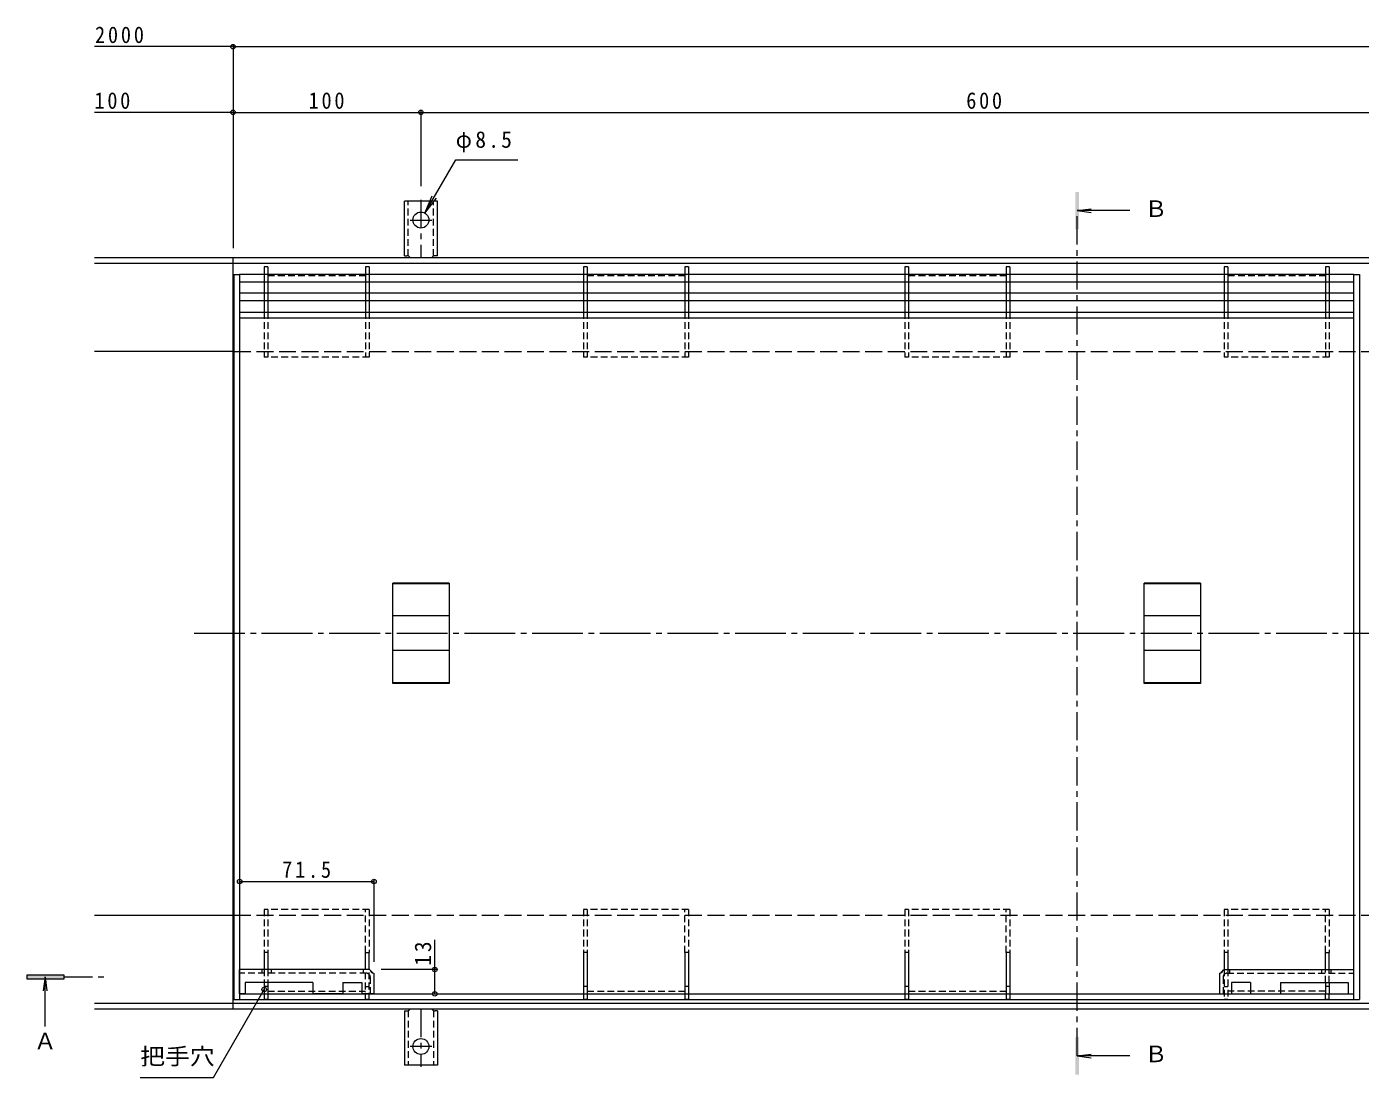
# Model space of a CAD drawing. Units: millimetres at full size, sheet at 1:3. Extents: x -1117 to 1162, y -824 to 816.
# Drawn here: x -1117 to -408, y -127 to 432 of the extents above; entities that cross this region are included whole.
import ezdxf
from ezdxf.enums import TextEntityAlignment as Align

# ---------------------------------------------------------------- set-up
doc = ezdxf.new("R2010")
doc.units = ezdxf.units.MM
doc.header["$LTSCALE"] = 3
doc.header["$PDMODE"] = 32
doc.header["$PDSIZE"] = 2.4
for name, pattern in [('CHAIN1', [8, 5, -1, 1, -1]), ('CHAIN2', [12, 9, -1, 1, -1]), ('DASHED1', [1.8, 1.2, -0.6]), ('DASHED3', [4, 3, -1])]:
    doc.linetypes.add(name, pattern=pattern)
for name, color, linetype, lineweight in [('4-0', 7, 'CHAIN2', 9), ('4-1', 2, 'Continuous', 9), ('4-2', 3, 'Continuous', 9), ('4-3', 4, 'Continuous', 9), ('4-4', 7, 'Continuous', 9), ('4-5', 7, 'Continuous', 9), ('4-8', 6, 'Continuous', 9), ('4-A', 6, 'Continuous', 9), ('4-C', 2, 'Continuous', 9)]:
    doc.layers.add(name, color=color, linetype=linetype, lineweight=lineweight)
doc.styles.add('ＭＳ ゴシック', font='')
doc.styles.get('ＭＳ ゴシック').set_extended_font_data('MS Gothic')

msp = doc.modelspace()

# ---------------------------------------------------------------- linework, layer by layer
at = {"layer": '4-0'}
msp.add_line((-1028.271, 109.401), (-136.344, 109.401), dxfattribs=at)
at = {"layer": '4-1'}
for p, q in [((-1081.252, 309.401), (-158.008, 309.401)), ((-1081.252, 306.401), (-158.008, 306.401)), ((-1007.508, -90.599), (-1007.508, 309.401)), ((-1007.008, 259.401), (-1081.252, 259.401)), ((-1081.252, -40.599), (-1007.008, -40.599)), ((-1081.252, -87.599), (-158.008, -87.599)), ((-1081.252, -90.599), (-158.008, -90.599))]:
    msp.add_line(p, q, dxfattribs=at)
at = {"layer": '4-1', "linetype": 'DASHED3'}
for p, q in [((-1007.008, 259.401), (-158.008, 259.401)), ((-1007.008, -40.599), (-158.008, -40.599))]:
    msp.add_line(p, q, dxfattribs=at)
at = {"layer": '4-2'}
for p, q in [((-1007.008, 300.401), (-1004.008, 300.401)), ((-1007.008, 300.401), (-1007.008, -85.599)), ((-1004.008, 300.401), (-1004.008, -85.599)), ((-411.008, 300.401), (-408.008, 300.401)), ((-411.008, -85.599), (-411.008, 300.401)), ((-408.008, 300.401), (-408.008, -85.599)), ((-1004.008, 280.401), (-411.008, 280.401)), ((-1004.008, 277.401), (-411.008, 277.401)), ((-922.508, 82.648), (-922.508, 136.153)), ((-892.508, 136.153), (-922.508, 136.153)), ((-892.508, 135.752), (-922.508, 135.752)), ((-892.508, 136.153), (-892.508, 82.648)), ((-522.508, 82.648), (-522.508, 136.153)), ((-492.508, 136.153), (-522.508, 136.153)), ((-492.508, 135.752), (-522.508, 135.752)), ((-492.508, 136.153), (-492.508, 82.648)), ((-892.508, 118.633), (-922.508, 118.633)), ((-492.508, 118.633), (-522.508, 118.633)), ((-892.508, 100.169), (-922.508, 100.169)), ((-492.508, 100.169), (-522.508, 100.169)), ((-892.508, 83.05), (-922.508, 83.05)), ((-892.508, 82.648), (-922.508, 82.648)), ((-492.508, 83.05), (-522.508, 83.05)), ((-492.508, 82.648), (-522.508, 82.648)), ((-1004.008, -82.599), (-411.008, -82.599)), ((-1007.008, -85.599), (-411.008, -85.599)), ((-411.008, -85.599), (-408.008, -85.599))]:
    msp.add_line(p, q, dxfattribs=at)
at = {"layer": '4-3'}
for p, q in [((-991.008, 304.401), (-991.008, 300.401)), ((-989.008, 304.401), (-991.008, 304.401)), ((-989.008, 304.401), (-989.008, 300.401)), ((-937.008, 304.401), (-937.008, 300.401)), ((-935.008, 304.401), (-937.008, 304.401)), ((-935.008, 304.401), (-935.008, 300.401)), ((-821.008, 304.401), (-821.008, 300.401)), ((-819.008, 304.401), (-821.008, 304.401)), ((-819.008, 304.401), (-819.008, 300.401)), ((-767.008, 304.401), (-767.008, 300.401)), ((-765.008, 304.401), (-767.008, 304.401)), ((-765.008, 304.401), (-765.008, 300.401)), ((-650.008, 304.401), (-650.008, 300.401)), ((-648.008, 304.401), (-650.008, 304.401)), ((-648.008, 304.401), (-648.008, 300.401)), ((-596.008, 304.401), (-596.008, 300.401)), ((-594.008, 304.401), (-596.008, 304.401)), ((-594.008, 304.401), (-594.008, 300.401)), ((-480.008, 304.401), (-480.008, 300.401)), ((-478.008, 304.401), (-480.008, 304.401)), ((-478.008, 304.401), (-478.008, 300.401)), ((-426.008, 304.401), (-426.008, 300.401)), ((-424.008, 304.401), (-426.008, 304.401)), ((-424.008, 304.401), (-424.008, 300.401)), ((-991.008, 296.401), (-991.008, 290.401)), ((-989.008, 296.401), (-989.008, 290.401)), ((-937.008, 296.401), (-937.008, 290.401)), ((-935.008, 296.401), (-935.008, 290.401)), ((-821.008, 296.401), (-821.008, 290.401)), ((-819.008, 296.401), (-819.008, 290.401)), ((-767.008, 296.401), (-767.008, 290.401)), ((-765.008, 296.401), (-765.008, 290.401)), ((-650.008, 296.401), (-650.008, 290.401)), ((-648.008, 296.401), (-648.008, 290.401)), ((-596.008, 296.401), (-596.008, 290.401)), ((-594.008, 296.401), (-594.008, 290.401)), ((-480.008, 296.401), (-480.008, 290.401)), ((-478.008, 296.401), (-478.008, 290.401)), ((-426.008, 296.401), (-426.008, 290.401)), ((-424.008, 296.401), (-424.008, 290.401)), ((-991.008, 286.401), (-991.008, 280.401)), ((-989.008, 286.401), (-989.008, 280.401)), ((-937.008, 286.401), (-937.008, 280.401)), ((-935.008, 286.401), (-935.008, 280.401)), ((-821.008, 286.401), (-821.008, 280.401)), ((-819.008, 286.401), (-819.008, 280.401)), ((-767.008, 286.401), (-767.008, 280.401)), ((-765.008, 286.401), (-765.008, 280.401)), ((-650.008, 286.401), (-650.008, 280.401)), ((-648.008, 286.401), (-648.008, 280.401)), ((-596.008, 286.401), (-596.008, 280.401)), ((-594.008, 286.401), (-594.008, 280.401)), ((-480.008, 286.401), (-480.008, 280.401)), ((-478.008, 286.401), (-478.008, 280.401)), ((-426.008, 286.401), (-426.008, 280.401)), ((-424.008, 286.401), (-424.008, 280.401)), ((-991.008, -60.599), (-991.008, -69.599)), ((-989.008, -60.599), (-991.008, -60.599)), ((-989.008, -60.599), (-989.008, -69.599)), ((-937.008, -60.599), (-935.008, -60.599)), ((-937.008, -69.599), (-937.008, -60.599)), ((-935.008, -69.599), (-935.008, -60.599)), ((-819.008, -60.599), (-821.008, -60.599)), ((-821.008, -60.599), (-821.008, -82.599)), ((-819.008, -60.599), (-819.008, -82.599)), ((-765.008, -60.599), (-767.008, -60.599)), ((-767.008, -60.599), (-767.008, -82.599)), ((-765.008, -60.599), (-765.008, -82.599)), ((-648.008, -60.599), (-650.008, -60.599)), ((-650.008, -60.599), (-650.008, -82.599)), ((-648.008, -60.599), (-648.008, -82.599)), ((-594.008, -60.599), (-596.008, -60.599)), ((-596.008, -60.599), (-596.008, -82.599)), ((-594.008, -60.599), (-594.008, -82.599)), ((-478.008, -60.599), (-480.008, -60.599)), ((-480.008, -60.599), (-480.008, -69.599)), ((-478.008, -60.599), (-478.008, -69.599)), ((-426.008, -60.599), (-424.008, -60.599)), ((-426.008, -69.599), (-426.008, -60.599)), ((-424.008, -69.599), (-424.008, -60.599)), ((-991.008, -76.599), (-991.008, -82.599)), ((-989.008, -76.599), (-989.008, -82.599)), ((-426.008, -76.599), (-426.008, -82.599)), ((-424.008, -76.599), (-424.008, -82.599)), ((-989.008, -78.599), (-991.008, -78.599)), ((-819.008, -78.599), (-821.008, -78.599)), ((-765.008, -78.599), (-767.008, -78.599)), ((-648.008, -78.599), (-650.008, -78.599)), ((-594.008, -78.599), (-596.008, -78.599)), ((-424.008, -78.599), (-426.008, -78.599))]:
    msp.add_line(p, q, dxfattribs=at)
at = {"layer": '4-3', "linetype": 'DASHED1'}
for p, q in [((-991.008, 300.401), (-991.008, 296.401)), ((-989.008, 300.401), (-989.008, 296.401)), ((-989.008, 299.901), (-937.008, 299.901)), ((-937.008, 300.401), (-937.008, 296.401)), ((-935.008, 300.401), (-935.008, 296.401)), ((-821.008, 300.401), (-821.008, 296.401)), ((-819.008, 300.401), (-819.008, 296.401)), ((-819.008, 299.901), (-767.008, 299.901)), ((-767.008, 300.401), (-767.008, 296.401)), ((-765.008, 300.401), (-765.008, 296.401)), ((-650.008, 300.401), (-650.008, 296.401)), ((-648.008, 300.401), (-648.008, 296.401)), ((-648.008, 299.901), (-596.008, 299.901)), ((-596.008, 300.401), (-596.008, 296.401)), ((-594.008, 300.401), (-594.008, 296.401)), ((-480.008, 300.401), (-480.008, 296.401)), ((-478.008, 300.401), (-478.008, 296.401)), ((-478.008, 299.901), (-426.008, 299.901)), ((-426.008, 300.401), (-426.008, 296.401)), ((-424.008, 300.401), (-424.008, 296.401)), ((-991.008, 290.401), (-991.008, 286.401)), ((-989.008, 290.401), (-989.008, 286.401)), ((-937.008, 290.401), (-937.008, 286.401)), ((-935.008, 290.401), (-935.008, 286.401)), ((-821.008, 290.401), (-821.008, 286.401)), ((-819.008, 290.401), (-819.008, 286.401)), ((-767.008, 290.401), (-767.008, 286.401)), ((-765.008, 290.401), (-765.008, 286.401)), ((-650.008, 290.401), (-650.008, 286.401)), ((-648.008, 290.401), (-648.008, 286.401)), ((-596.008, 290.401), (-596.008, 286.401)), ((-594.008, 290.401), (-594.008, 286.401)), ((-480.008, 290.401), (-480.008, 286.401)), ((-478.008, 290.401), (-478.008, 286.401)), ((-426.008, 290.401), (-426.008, 286.401)), ((-424.008, 290.401), (-424.008, 286.401)), ((-991.008, 280.401), (-991.008, 256.401)), ((-989.008, 280.401), (-989.008, 256.401)), ((-937.008, 280.401), (-937.008, 256.401)), ((-935.008, 280.401), (-935.008, 256.401)), ((-821.008, 280.401), (-821.008, 256.401)), ((-819.008, 280.401), (-819.008, 256.401)), ((-767.008, 280.401), (-767.008, 256.401)), ((-765.008, 280.401), (-765.008, 256.401)), ((-650.008, 280.401), (-650.008, 256.401)), ((-648.008, 280.401), (-648.008, 256.401)), ((-596.008, 280.401), (-596.008, 256.401)), ((-594.008, 280.401), (-594.008, 256.401)), ((-480.008, 280.401), (-480.008, 256.401)), ((-478.008, 280.401), (-478.008, 256.401)), ((-426.008, 280.401), (-426.008, 256.401)), ((-424.008, 280.401), (-424.008, 256.401)), ((-935.008, 256.401), (-991.008, 256.401)), ((-765.008, 256.401), (-821.008, 256.401)), ((-594.008, 256.401), (-650.008, 256.401)), ((-424.008, 256.401), (-480.008, 256.401)), ((-991.008, -37.599), (-991.008, -60.599)), ((-935.008, -37.599), (-991.008, -37.599)), ((-989.008, -37.599), (-989.008, -60.599)), ((-937.008, -60.599), (-937.008, -37.599)), ((-935.008, -37.599), (-935.008, -60.599)), ((-821.008, -37.599), (-821.008, -60.599)), ((-765.008, -37.599), (-821.008, -37.599)), ((-819.008, -37.599), (-819.008, -60.599)), ((-767.008, -60.599), (-767.008, -37.599)), ((-765.008, -37.599), (-765.008, -60.599)), ((-650.008, -37.599), (-650.008, -60.599)), ((-594.008, -37.599), (-650.008, -37.599)), ((-648.008, -37.599), (-648.008, -60.599)), ((-596.008, -60.599), (-596.008, -37.599)), ((-594.008, -37.599), (-594.008, -60.599)), ((-480.008, -37.599), (-480.008, -60.599)), ((-424.008, -37.599), (-480.008, -37.599)), ((-478.008, -37.599), (-478.008, -60.599)), ((-426.008, -60.599), (-426.008, -37.599)), ((-424.008, -37.599), (-424.008, -60.599)), ((-991.008, -69.599), (-991.008, -76.599)), ((-989.008, -69.599), (-989.008, -76.599)), ((-937.008, -85.599), (-937.008, -69.599)), ((-935.008, -85.599), (-935.008, -69.599)), ((-480.008, -69.599), (-480.008, -85.599)), ((-478.008, -69.599), (-478.008, -85.599)), ((-426.008, -76.599), (-426.008, -69.599)), ((-424.008, -76.599), (-424.008, -69.599)), ((-991.008, -82.599), (-991.008, -85.599)), ((-989.008, -81.099), (-937.008, -81.099)), ((-989.008, -82.599), (-989.008, -85.599)), ((-937.008, -78.599), (-935.008, -78.599)), ((-821.008, -82.599), (-821.008, -85.599)), ((-819.008, -81.099), (-767.008, -81.099)), ((-819.008, -82.599), (-819.008, -85.599)), ((-767.008, -82.599), (-767.008, -85.599)), ((-765.008, -82.599), (-765.008, -85.599)), ((-650.008, -82.599), (-650.008, -85.599)), ((-648.008, -81.099), (-596.008, -81.099)), ((-648.008, -82.599), (-648.008, -85.599)), ((-596.008, -82.599), (-596.008, -85.599)), ((-594.008, -82.599), (-594.008, -85.599)), ((-480.008, -78.599), (-478.008, -78.599)), ((-426.008, -81.099), (-478.008, -81.099)), ((-426.008, -85.599), (-426.008, -82.599)), ((-424.008, -85.599), (-424.008, -82.599)), ((-989.008, -85.599), (-991.008, -85.599)), ((-935.008, -85.599), (-937.008, -85.599)), ((-819.008, -85.599), (-821.008, -85.599)), ((-765.008, -85.599), (-767.008, -85.599)), ((-648.008, -85.599), (-650.008, -85.599)), ((-594.008, -85.599), (-596.008, -85.599)), ((-478.008, -85.599), (-480.008, -85.599)), ((-424.008, -85.599), (-426.008, -85.599))]:
    msp.add_line(p, q, dxfattribs=at)
at = {"layer": '4-4'}
for p, q in [((-1007.508, 421.694), (-1081.252, 421.694)), ((-1007.508, 422.594), (-1007.508, 314.401)), ((-1007.508, 421.694), (-158.008, 421.694)), ((-1007.508, 386.694), (-1081.252, 386.694)), ((-1007.508, 386.694), (-907.508, 386.694)), ((-907.508, 387.594), (-907.508, 347.365)), ((-907.508, 386.694), (-307.508, 386.694)), ((-1004.008, -22.721), (-932.508, -22.721)), ((-932.508, -21.821), (-932.508, -65.599)), ((-900.137, -69.599), (-900.137, -53.853)), ((-899.237, -69.599), (-928.647, -69.599)), ((-900.137, -82.599), (-900.137, -69.599))]:
    msp.add_line(p, q, dxfattribs=at)
for p in [(-1007.508, 421.694), (-1007.508, 386.694), (-907.508, 386.694), (-1004.008, -22.721), (-932.508, -22.721), (-900.137, -69.599), (-900.137, -82.599)]:
    msp.add_point(p, dxfattribs=at)
at = {"layer": '4-5'}
for p, q in [((-905.383, 333.081), (-888.993, 361.47)), ((-888.993, 361.47), (-855.993, 361.47)), ((-905.383, 333.081), (-901.556, 342.32)), ((-905.383, 333.081), (-899.295, 341.015)), ((-1017.902, -127.019), (-990.916, -80.278)), ((-1056.902, -127.019), (-1017.902, -127.019))]:
    msp.add_line(p, q, dxfattribs=at)
at = {"layer": '4-5', "color": 4}
for p, q in [((-558.258, 334.401), (-550.822, 335.38)), ((-530.258, 334.401), (-558.258, 334.401)), ((-558.258, 334.401), (-550.822, 333.422)), ((-1117.344, -74.599), (-1097.344, -74.599)), ((-1107.578, -73.599), (-1108.557, -81.035)), ((-1107.578, -99.974), (-1107.578, -73.599)), ((-1107.578, -73.599), (-1106.599, -81.035)), ((-1097.344, -74.599), (-1097.344, -72.599)), ((-558.258, -115.599), (-550.822, -114.62)), ((-530.258, -115.599), (-558.258, -115.599)), ((-558.258, -115.599), (-550.822, -116.578))]:
    msp.add_line(p, q, dxfattribs=at)
at = {"layer": '4-5', "color": 4, "linetype": 'CHAIN1'}
for p, q in [((-558.258, -115.599), (-558.258, 334.401)), ((-1097.344, -73.599), (-1074.153, -73.599))]:
    msp.add_line(p, q, dxfattribs=at)
at = {"layer": '4-5', "color": 4}
msp.add_lwpolyline([(-1097.344, -72.599), (-1117.344, -72.599), (-1117.344, -74.599)], dxfattribs=at)
at = {"layer": '4-5'}
msp.add_point((-990.916, -80.278), dxfattribs=at)
at = {"layer": '4-5', "color": 4}
for points in [[(-559.258, 324.401), (-557.258, 324.401), (-559.258, 344.401), (-557.258, 344.401)], [(-1097.344, -72.599), (-1097.344, -74.599), (-1117.344, -72.599), (-1117.344, -74.599)], [(-559.258, -125.599), (-557.258, -125.599), (-559.258, -105.599), (-557.258, -105.599)]]:
    msp.add_solid(points, dxfattribs=at)
at = {"layer": '4-8'}
for p, q in [((-1004.008, -82.599), (-1004.008, -69.599)), ((-934.647, -69.599), (-1004.008, -69.599)), ((-480.368, -69.599), (-411.008, -69.599)), ((-411.008, -82.599), (-411.008, -69.599)), ((-965.008, -76.599), (-1001.008, -76.599)), ((-965.008, -76.599), (-965.008, -82.599)), ((-949.008, -76.599), (-949.008, -82.599)), ((-949.008, -76.599), (-939.008, -76.599)), ((-939.008, -76.599), (-939.008, -82.599)), ((-932.508, -71.599), (-932.508, -82.599)), ((-482.508, -71.599), (-482.508, -82.599)), ((-476.008, -76.599), (-476.008, -82.599)), ((-466.008, -76.599), (-476.008, -76.599)), ((-466.008, -76.599), (-466.008, -82.599)), ((-450.008, -76.599), (-414.008, -76.599)), ((-450.008, -76.599), (-450.008, -82.599)), ((-949.008, -82.599), (-965.008, -82.599)), ((-932.508, -82.599), (-939.008, -82.599)), ((-482.508, -82.599), (-476.008, -82.599)), ((-466.008, -82.599), (-450.008, -82.599))]:
    msp.add_line(p, q, dxfattribs=at)
at = {"layer": '4-8', "linetype": 'DASHED1'}
for p, q in [((-992.008, -71.599), (-992.008, -69.599)), ((-987.008, -71.599), (-987.008, -69.599)), ((-938.008, -71.599), (-938.008, -69.599)), ((-477.008, -71.599), (-477.008, -69.599)), ((-428.008, -71.599), (-428.008, -69.599)), ((-423.008, -71.599), (-423.008, -69.599)), ((-936.508, -71.599), (-1004.008, -71.599)), ((-934.508, -73.599), (-934.508, -82.599)), ((-480.508, -73.599), (-480.508, -82.599)), ((-478.508, -71.599), (-411.008, -71.599))]:
    msp.add_line(p, q, dxfattribs=at)
at = {"layer": '4-8'}
for points in [[(-1001.008, -76.599), (-1001.008, -82.599), (-1004.008, -82.599)], [(-414.008, -76.599), (-414.008, -82.599), (-411.008, -82.599)]]:
    msp.add_lwpolyline(points, dxfattribs=at)
for centre, radius, start, end in [((-932.385, -69.323), 2.28, 186.96237, 266.89547), ((-936.508, -73.599), 4, 31.94537, 60.13994), ((-482.631, -69.323), 2.28, 273.10453, 353.03763), ((-478.508, -73.599), 4, 119.86006, 148.05463)]:
    msp.add_arc(centre, radius, start, end, dxfattribs=at)
at = {"layer": '4-8', "linetype": 'DASHED1'}
for centre, start, end in [((-936.508, -73.599), 0, 90), ((-478.508, -73.599), 90, 180)]:
    msp.add_arc(centre, 2, start, end, dxfattribs=at)
at = {"layer": '4-A'}
for p, q in [((-411.008, 300.401), (-1004.008, 300.401)), ((-411.008, 296.401), (-1004.008, 296.401)), ((-411.008, 290.401), (-1004.008, 290.401)), ((-411.008, 286.401), (-1004.008, 286.401))]:
    msp.add_line(p, q, dxfattribs=at)
at = {"layer": '4-C'}
for p, q in [((-916.258, 310.401), (-916.258, 339.401)), ((-898.758, 339.401), (-916.258, 339.401)), ((-898.758, 310.401), (-898.758, 339.401)), ((-916.258, 310.401), (-915.008, 310.401)), ((-898.758, 310.401), (-900.008, 310.401)), ((-916.258, -91.599), (-916.258, -120.599)), ((-916.258, -91.599), (-915.008, -91.599)), ((-898.758, -91.599), (-900.008, -91.599)), ((-898.758, -91.599), (-898.758, -120.599)), ((-898.758, -120.599), (-916.258, -120.599))]:
    msp.add_line(p, q, dxfattribs=at)
at = {"layer": '4-C', "linetype": 'DASHED1'}
for p, q in [((-914.258, 310.255), (-914.258, 339.401)), ((-900.758, 310.255), (-900.758, 339.401)), ((-914.258, -91.453), (-914.258, -120.599)), ((-900.758, -91.453), (-900.758, -120.599))]:
    msp.add_line(p, q, dxfattribs=at)
at = {"layer": '4-C', "linetype": 'CHAIN1'}
for p, q in [((-907.508, 340.181), (-907.508, 309.401)), ((-913.284, 329.401), (-901.732, 329.401)), ((-907.508, -90.599), (-907.508, -121.379)), ((-901.732, -110.599), (-913.284, -110.599))]:
    msp.add_line(p, q, dxfattribs=at)
at = {"layer": '4-C'}
for centre in [(-907.508, 329.401), (-907.508, -110.599)]:
    msp.add_circle(centre, 4.25, dxfattribs=at)
for centre, start, end in [((-915.008, 308.401), 30.00051, 90), ((-900.008, 308.401), 90, 149.99949), ((-915.008, -89.599), 270, 329.99949), ((-900.008, -89.599), 210.00051, 270)]:
    msp.add_arc(centre, 2, start, end, dxfattribs=at)

# ---------------------------------------------------------------- texts
at = {"layer": '4-4', "color": 2, "char_height": 8.798, "attachment_point": 7, "style": 'ＭＳ ゴシック'}
for s, insert in [('\\T1.28;\\W0.9;2000', (-1080.988, 423.494)), ('\\T1.27;\\W0.9;100', (-1081.252, 388.494)), ('\\T1.27;\\W0.9;100', (-967.258, 388.494)), ('\\T1.27;\\W0.9;600', (-617.258, 388.494)), ('\\T1.28;\\W0.9;71.5', (-981.383, -20.921))]:
    msp.add_mtext(s, dxfattribs=dict(at, insert=insert))
at = {"layer": '4-4', "color": 2, "insert": (-901.937, -67.579), "char_height": 8.798, "attachment_point": 7, "rotation": 90, "style": 'ＭＳ ゴシック'}
msp.add_mtext('\\T1.27;\\W0.95;13', dxfattribs=at)
at = {"layer": '4-5', "color": 2, "style": 'ＭＳ ゴシック'}
for s, p in [('Ｂ', (-522.258, 328.401)), ('Ａ', (-1113.5, -114.699)), ('Ｂ', (-522.258, -121.599))]:
    msp.add_text(s, height=8.798, dxfattribs=at).set_placement(p, align=Align.BOTTOM_LEFT)
at = {"layer": '4-5', "color": 2, "style": 'ＭＳ ゴシック', "width": 1.1}
msp.add_text('把手穴', height=8.798, dxfattribs=at).set_placement((-1056.902, -122.909), align=Align.BOTTOM_LEFT)
at = {"layer": '4-5', "color": 2, "insert": (-888.993, 365.47), "char_height": 8.798, "attachment_point": 7, "style": 'ＭＳ ゴシック'}
msp.add_mtext('\\T1.21;\\W0.95;φ8.5', dxfattribs=at)

doc.saveas('drawing.dxf')
